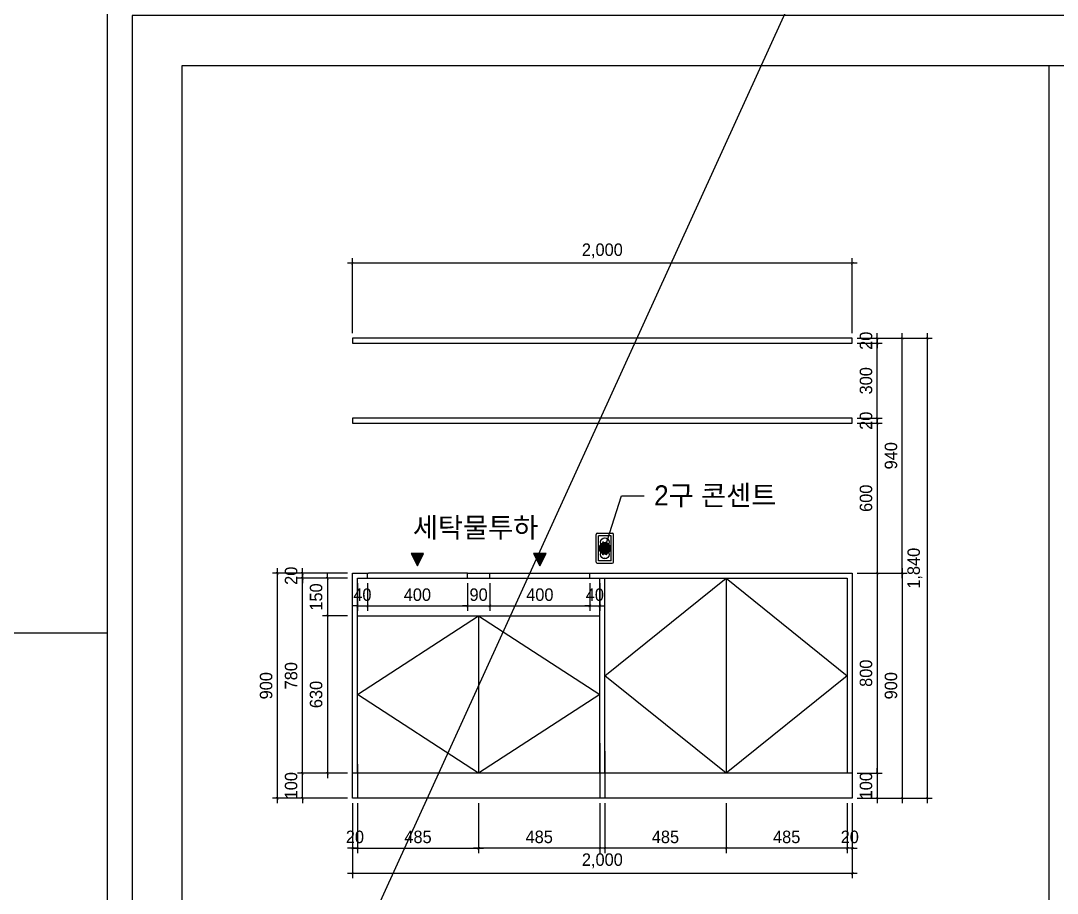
# Model space of a CAD drawing. Header units: inches. Extents: x 7740 to 83056, y -9304 to 75068.
# Drawn here: x 74110 to 78257, y 36204 to 39694 of the extents above; entities that cross this region are included whole.
import ezdxf
from ezdxf.enums import TextEntityAlignment as Align

# ---------------------------------------------------------------- set-up
doc = ezdxf.new("R2010")
doc.units = ezdxf.units.IN
doc.header["$LTSCALE"] = 50
doc.header["$MEASUREMENT"] = 0
doc.linetypes.add('ACAD_ISO04W100', pattern=[30, 24, -3, 0, -3])
for name, color, linetype in [('0-ELC TEXT', 7, 'Continuous'), ('0-SHEET', 7, 'Continuous'), ('01-CEN', 1, 'ACAD_ISO04W100'), ('06-FUR', 6, 'Continuous'), ('F-SYM', 7, 'Continuous'), ('FORM(YOURNAME)-11', 1, 'Continuous'), ('FU', 4, 'Continuous')]:
    doc.layers.add(name, color=color, linetype=linetype)
doc.styles.add('HY울릉도L', font='Dotum.ttf')
doc.styles.add('YOURNAME', font='HY울릉도M.TTF')
doc.styles.add('코레일둥고', font='Korail_Round_Gothic_Medium.ttf')
doc.dimstyles.new('20', dxfattribs={"dimscale": 20, "dimtxt": 2.5, "dimasz": 1, "dimexe": 1, "dimexo": 1, "dimgap": 1, "dimtad": 1, "dimdec": 0, "dimrnd": 0.05, "dimdsep": 46, "dimlunit": 6, "dimtxsty": 'HY울릉도L', "dimblk": 'ARCHTICK', "dimcen": 2.5, "dimdle": 1, "dimclrd": 133, "dimclre": 133, "dimclrt": 30, "dimadec": 0, "dimazin": 0, "dimtfac": 1, "dimtdec": 0, "dimtix": 1, "dimtmove": 2, "dimatfit": 3, "dimldrblk": 'ARCHTICK', "dimfxl": 0, "dimlwd": -1, "dimlwe": -1, "dimarcsym": 0})

# ---------------------------------------------------------------- blocks, each defined once
blk = doc.blocks.new('FORM-PLAN')
at = {"layer": 'Defpoints', "color": 158}
for points in [[(-71444, -2285), (10556, -2285), (10556, 55115), (-71444, 55115)], [(-69444, 53115), (-64, 53115), (-64, 1215), (-69444, 1215)]]:
    blk.add_lwpolyline(points, close=True, dxfattribs=at)
at = {"layer": 'Defpoints', "color": 1}
blk.add_lwpolyline([(11556, -5285), (11556, -3285), (13556, -3285)], dxfattribs=at)
at = {"layer": 'FORM(YOURNAME)-11', "color": 250}
blk.add_lwpolyline([(-72444, -3285), (11556, -3285), (11556, 56115), (-72444, 56115)], close=True, dxfattribs=at)
at = {"layer": 'FORM(YOURNAME)-11', "color": 3, "style": 'YOURNAME'}
for tag, height, p in [('1', 450, (9905, 18188)), ('2', 450, (9905, 17544)), ('3', 450, (9905, 16257)), ('4', 450, (9905, 14326)), ('5', 515, (9905, 12009)), ('6', 515, (9905, 9757)), ('7', 515, (9905, 7504)), ('8', 515, (9905, 5252)), ('9', 515, (9905, 2999)), ('10', 515, (5655, 811)), ('11', 515, (9905, 747)), ('12', 515, (5655, -1441)), ('13', 515, (9905, -1441))]:
    blk.add_attdef(tag, text='', height=height, dxfattribs=at).set_placement(p, align=Align.MIDDLE_RIGHT)
blk = doc.blocks.new('*U814')
at = {"layer": 'F-SYM', "xscale": 0.2500000000000001, "yscale": 0.2500000000000001, "zscale": 0.2500000000000001}
blk.add_blockref('FORM-PLAN', (71066.9, 38066.9), dxfattribs=at)
blk = doc.blocks.new('*U817')
at = {"layer": 'F-SYM', "xscale": 0.1, "yscale": 0.1, "zscale": 0.1}
blk.add_blockref('FORM-PLAN', (81700.2, 34204.2), dxfattribs=at)
blk = doc.blocks.new('_ARCHTICK')
at = {"color": 0, "linetype": 'ByBlock', "const_width": 0.075}
blk.add_lwpolyline([(-0.25, -0.25), (0.25, 0.25)], dxfattribs=at)
blk = doc.blocks.new('*D704')
at = {"layer": '06-FUR', "color": 133}
for p, q in [((77637.2, 37504), (77637.2, 36564)), ((77457.2, 37484), (77657.2, 37484)), ((77457.2, 36584), (77657.2, 36584))]:
    blk.add_line(p, q, dxfattribs=at)
at = {"layer": 'Defpoints', "color": 0}
for p in [(77437.2, 37484), (77437.2, 36584), (77637.2, 36584)]:
    blk.add_point(p, dxfattribs=at)
at = {"layer": '06-FUR', "color": 133, "xscale": 20, "yscale": 20, "zscale": 20}
for p, rotation in [((77637.2, 37484), 90), ((77637.2, 36584), 270)]:
    blk.add_blockref('_ARCHTICK', p, dxfattribs=dict(at, rotation=rotation))
at = {"layer": '06-FUR', "color": 30, "insert": (77592.2, 37034), "char_height": 50, "attachment_point": 5, "rotation": 90, "style": 'HY울릉도L'}
blk.add_mtext('900', dxfattribs=at)
blk = doc.blocks.new('*D705')
at = {"layer": '06-FUR', "color": 133}
for p, q in [((77457.2, 38424), (77657.2, 38424)), ((77637.2, 37464), (77637.2, 38444)), ((77457.2, 37484), (77657.2, 37484))]:
    blk.add_line(p, q, dxfattribs=at)
at = {"layer": 'Defpoints', "color": 0}
for p in [(77437.2, 38424), (77637.2, 38424), (77437.2, 37484)]:
    blk.add_point(p, dxfattribs=at)
at = {"layer": '06-FUR', "color": 133, "xscale": 20, "yscale": 20, "zscale": 20}
for p, rotation in [((77637.2, 38424), 90), ((77637.2, 37484), 270)]:
    blk.add_blockref('_ARCHTICK', p, dxfattribs=dict(at, rotation=rotation))
at = {"layer": '06-FUR', "color": 30, "insert": (77592.2, 37954), "char_height": 50, "attachment_point": 5, "rotation": 90, "style": 'HY울릉도L'}
blk.add_mtext('940', dxfattribs=at)
blk = doc.blocks.new('*D706')
at = {"layer": '06-FUR', "color": 133}
for p, q in [((77457.2, 38424), (77557.2, 38424)), ((77457.2, 38404), (77557.2, 38404)), ((77537.2, 38424), (77537.2, 38444)), ((77537.2, 38424), (77537.2, 38404)), ((77537.2, 38404), (77537.2, 38384))]:
    blk.add_line(p, q, dxfattribs=at)
at = {"layer": 'Defpoints', "color": 0}
for p in [(77437.2, 38424), (77437.2, 38404), (77537.2, 38404)]:
    blk.add_point(p, dxfattribs=at)
at = {"layer": '06-FUR', "color": 133, "xscale": 20, "yscale": 20, "zscale": 20}
for p, rotation in [((77537.2, 38424), 270), ((77537.2, 38404), 90)]:
    blk.add_blockref('_ARCHTICK', p, dxfattribs=dict(at, rotation=rotation))
at = {"layer": '06-FUR', "color": 30, "insert": (77492.2, 38414), "char_height": 50, "attachment_point": 5, "rotation": 90, "style": 'HY울릉도L'}
blk.add_mtext('20', dxfattribs=at)
blk = doc.blocks.new('*D707')
at = {"layer": '06-FUR', "color": 133}
for p, q in [((77457.2, 38404), (77557.2, 38404)), ((77537.2, 38084), (77537.2, 38424)), ((77457.2, 38104), (77557.2, 38104))]:
    blk.add_line(p, q, dxfattribs=at)
at = {"layer": 'Defpoints', "color": 0}
for p in [(77437.2, 38404), (77537.2, 38404), (77437.2, 38104)]:
    blk.add_point(p, dxfattribs=at)
at = {"layer": '06-FUR', "color": 133, "xscale": 20, "yscale": 20, "zscale": 20}
for p, rotation in [((77537.2, 38404), 90), ((77537.2, 38104), 270)]:
    blk.add_blockref('_ARCHTICK', p, dxfattribs=dict(at, rotation=rotation))
at = {"layer": '06-FUR', "color": 30, "insert": (77492.2, 38254), "char_height": 50, "attachment_point": 5, "rotation": 90, "style": 'HY울릉도L'}
blk.add_mtext('300', dxfattribs=at)
blk = doc.blocks.new('*D708')
at = {"layer": '06-FUR', "color": 133}
for p, q in [((77537.2, 38104), (77537.2, 38124)), ((77457.2, 38104), (77557.2, 38104)), ((77457.2, 38084), (77557.2, 38084)), ((77537.2, 38104), (77537.2, 38084)), ((77537.2, 38084), (77537.2, 38064))]:
    blk.add_line(p, q, dxfattribs=at)
at = {"layer": 'Defpoints', "color": 0}
for p in [(77437.2, 38104), (77437.2, 38084), (77537.2, 38084)]:
    blk.add_point(p, dxfattribs=at)
at = {"layer": '06-FUR', "color": 133, "xscale": 20, "yscale": 20, "zscale": 20}
for p, rotation in [((77537.2, 38104), 270), ((77537.2, 38084), 90)]:
    blk.add_blockref('_ARCHTICK', p, dxfattribs=dict(at, rotation=rotation))
at = {"layer": '06-FUR', "color": 30, "insert": (77492.2, 38094), "char_height": 50, "attachment_point": 5, "rotation": 90, "style": 'HY울릉도L'}
blk.add_mtext('20', dxfattribs=at)
blk = doc.blocks.new('*D709')
at = {"layer": '06-FUR', "color": 133}
for p, q in [((77457.2, 38084), (77557.2, 38084)), ((77537.2, 38104), (77537.2, 37464)), ((77457.2, 37484), (77557.2, 37484))]:
    blk.add_line(p, q, dxfattribs=at)
at = {"layer": 'Defpoints', "color": 0}
for p in [(77437.2, 38084), (77437.2, 37484), (77537.2, 37484)]:
    blk.add_point(p, dxfattribs=at)
at = {"layer": '06-FUR', "color": 133, "xscale": 20, "yscale": 20, "zscale": 20}
for p, rotation in [((77537.2, 38084), 90), ((77537.2, 37484), 270)]:
    blk.add_blockref('_ARCHTICK', p, dxfattribs=dict(at, rotation=rotation))
at = {"layer": '06-FUR', "color": 30, "insert": (77492.2, 37784), "char_height": 50, "attachment_point": 5, "rotation": 90, "style": 'HY울릉도L'}
blk.add_mtext('600', dxfattribs=at)
blk = doc.blocks.new('*D710')
at = {"layer": '06-FUR', "color": 133}
for p, q in [((77537.2, 37504), (77537.2, 36664)), ((77457.2, 37484), (77557.2, 37484)), ((77457.2, 36684), (77557.2, 36684))]:
    blk.add_line(p, q, dxfattribs=at)
at = {"layer": 'Defpoints', "color": 0}
for p in [(77437.2, 37484), (77437.2, 36684), (77537.2, 36684)]:
    blk.add_point(p, dxfattribs=at)
at = {"layer": '06-FUR', "color": 133, "xscale": 20, "yscale": 20, "zscale": 20}
for p, rotation in [((77537.2, 37484), 90), ((77537.2, 36684), 270)]:
    blk.add_blockref('_ARCHTICK', p, dxfattribs=dict(at, rotation=rotation))
at = {"layer": '06-FUR', "color": 30, "insert": (77492.2, 37084), "char_height": 50, "attachment_point": 5, "rotation": 90, "style": 'HY울릉도L'}
blk.add_mtext('800', dxfattribs=at)
blk = doc.blocks.new('*D711')
at = {"layer": '06-FUR', "color": 133}
for p, q in [((77537.2, 36684), (77537.2, 36704)), ((77457.2, 36684), (77557.2, 36684)), ((77537.2, 36684), (77537.2, 36584)), ((77457.2, 36584), (77557.2, 36584)), ((77537.2, 36584), (77537.2, 36564))]:
    blk.add_line(p, q, dxfattribs=at)
at = {"layer": 'Defpoints', "color": 0}
for p in [(77437.2, 36684), (77437.2, 36584), (77537.2, 36584)]:
    blk.add_point(p, dxfattribs=at)
at = {"layer": '06-FUR', "color": 133, "xscale": 20, "yscale": 20, "zscale": 20}
for p, rotation in [((77537.2, 36684), 270), ((77537.2, 36584), 90)]:
    blk.add_blockref('_ARCHTICK', p, dxfattribs=dict(at, rotation=rotation))
at = {"layer": '06-FUR', "color": 30, "insert": (77492.2, 36634), "char_height": 50, "attachment_point": 5, "rotation": 90, "style": 'HY울릉도L'}
blk.add_mtext('100', dxfattribs=at)
blk = doc.blocks.new('*D712')
at = {"layer": '06-FUR', "color": 133}
for p, q in [((77457.2, 38424), (77757.2, 38424)), ((77737.2, 38444), (77737.2, 36564)), ((77457.2, 36584), (77757.2, 36584))]:
    blk.add_line(p, q, dxfattribs=at)
at = {"layer": 'Defpoints', "color": 0}
for p in [(77437.2, 38424), (77437.2, 36584), (77737.2, 36584)]:
    blk.add_point(p, dxfattribs=at)
at = {"layer": '06-FUR', "color": 133, "xscale": 20, "yscale": 20, "zscale": 20}
for p, rotation in [((77737.2, 38424), 90), ((77737.2, 36584), 270)]:
    blk.add_blockref('_ARCHTICK', p, dxfattribs=dict(at, rotation=rotation))
at = {"layer": '06-FUR', "color": 30, "insert": (77687.4, 37504), "char_height": 50, "attachment_point": 5, "rotation": 90, "style": 'HY울릉도L'}
blk.add_mtext('1,840', dxfattribs=at)
blk = doc.blocks.new('*D713')
at = {"layer": '06-FUR', "color": 133}
for p, q in [((75437.2, 38444), (75437.2, 38744)), ((77437.2, 38444), (77437.2, 38744)), ((77457.2, 38724), (75417.2, 38724))]:
    blk.add_line(p, q, dxfattribs=at)
at = {"layer": 'Defpoints', "color": 0}
for p in [(75437.2, 38724), (75437.2, 38424), (77437.2, 38424)]:
    blk.add_point(p, dxfattribs=at)
at = {"layer": '06-FUR', "color": 133, "xscale": 20, "yscale": 20, "zscale": 20, "rotation": 180}
blk.add_blockref('_ARCHTICK', (75437.2, 38724), dxfattribs=at)
at = {"layer": '06-FUR', "color": 133, "xscale": 20, "yscale": 20, "zscale": 20}
blk.add_blockref('_ARCHTICK', (77437.2, 38724), dxfattribs=at)
at = {"layer": '06-FUR', "color": 30, "insert": (76437.2, 38773.8), "char_height": 50, "attachment_point": 5, "style": 'HY울릉도L'}
blk.add_mtext('2,000', dxfattribs=at)
blk = doc.blocks.new('*D714')
at = {"layer": '06-FUR', "color": 133}
for p, q in [((75437.2, 36564), (75437.2, 36264)), ((77437.2, 36564), (77437.2, 36264)), ((75417.2, 36284), (77457.2, 36284))]:
    blk.add_line(p, q, dxfattribs=at)
at = {"layer": 'Defpoints', "color": 0}
for p in [(75437.2, 36584), (77437.2, 36584), (77437.2, 36284)]:
    blk.add_point(p, dxfattribs=at)
at = {"layer": '06-FUR', "color": 133, "xscale": 20, "yscale": 20, "zscale": 20, "rotation": 180}
blk.add_blockref('_ARCHTICK', (75437.2, 36284), dxfattribs=at)
at = {"layer": '06-FUR', "color": 133, "xscale": 20, "yscale": 20, "zscale": 20}
blk.add_blockref('_ARCHTICK', (77437.2, 36284), dxfattribs=at)
at = {"layer": '06-FUR', "color": 30, "insert": (76437.2, 36333.8), "char_height": 50, "attachment_point": 5, "style": 'HY울릉도L'}
blk.add_mtext('2,000', dxfattribs=at)
blk = doc.blocks.new('*D715')
at = {"layer": '06-FUR', "color": 133}
for p, q in [((77417.2, 36564), (77417.2, 36364)), ((77437.2, 36564), (77437.2, 36364)), ((77417.2, 36384), (77397.2, 36384)), ((77437.2, 36384), (77417.2, 36384)), ((77437.2, 36384), (77457.2, 36384))]:
    blk.add_line(p, q, dxfattribs=at)
at = {"layer": 'Defpoints', "color": 0}
for p in [(77417.2, 36584), (77437.2, 36584), (77417.2, 36384)]:
    blk.add_point(p, dxfattribs=at)
at = {"layer": '06-FUR', "color": 133, "xscale": 20, "yscale": 20, "zscale": 20}
blk.add_blockref('_ARCHTICK', (77417.2, 36384), dxfattribs=at)
at = {"layer": '06-FUR', "color": 133, "xscale": 20, "yscale": 20, "zscale": 20, "rotation": 180}
blk.add_blockref('_ARCHTICK', (77437.2, 36384), dxfattribs=at)
at = {"layer": '06-FUR', "color": 30, "insert": (77427.2, 36429), "char_height": 50, "attachment_point": 5, "style": 'HY울릉도L'}
blk.add_mtext('20', dxfattribs=at)
blk = doc.blocks.new('*D716')
at = {"layer": '06-FUR', "color": 133}
for p, q in [((76932.2, 36564), (76932.2, 36364)), ((77417.2, 36564), (77417.2, 36364)), ((77437.2, 36384), (76912.2, 36384))]:
    blk.add_line(p, q, dxfattribs=at)
at = {"layer": 'Defpoints', "color": 0}
for p in [(76932.2, 36584), (77417.2, 36584), (76932.2, 36384)]:
    blk.add_point(p, dxfattribs=at)
at = {"layer": '06-FUR', "color": 133, "xscale": 20, "yscale": 20, "zscale": 20, "rotation": 180}
blk.add_blockref('_ARCHTICK', (76932.2, 36384), dxfattribs=at)
at = {"layer": '06-FUR', "color": 133, "xscale": 20, "yscale": 20, "zscale": 20}
blk.add_blockref('_ARCHTICK', (77417.2, 36384), dxfattribs=at)
at = {"layer": '06-FUR', "color": 30, "insert": (77174.7, 36429), "char_height": 50, "attachment_point": 5, "style": 'HY울릉도L'}
blk.add_mtext('485', dxfattribs=at)
blk = doc.blocks.new('*D717')
at = {"layer": '06-FUR', "color": 133}
for p, q in [((76447.2, 36564), (76447.2, 36364)), ((76932.2, 36564), (76932.2, 36364)), ((76952.2, 36384), (76427.2, 36384))]:
    blk.add_line(p, q, dxfattribs=at)
at = {"layer": 'Defpoints', "color": 0}
for p in [(76447.2, 36584), (76932.2, 36584), (76447.2, 36384)]:
    blk.add_point(p, dxfattribs=at)
at = {"layer": '06-FUR', "color": 133, "xscale": 20, "yscale": 20, "zscale": 20, "rotation": 180}
blk.add_blockref('_ARCHTICK', (76447.2, 36384), dxfattribs=at)
at = {"layer": '06-FUR', "color": 133, "xscale": 20, "yscale": 20, "zscale": 20}
blk.add_blockref('_ARCHTICK', (76932.2, 36384), dxfattribs=at)
at = {"layer": '06-FUR', "color": 30, "insert": (76689.7, 36429), "char_height": 50, "attachment_point": 5, "style": 'HY울릉도L'}
blk.add_mtext('485', dxfattribs=at)
blk = doc.blocks.new('*D718')
at = {"layer": '06-FUR', "color": 133}
for p, q in [((75942.2, 36564), (75942.2, 36364)), ((76427.2, 36564), (76427.2, 36364)), ((76447.2, 36384), (75922.2, 36384))]:
    blk.add_line(p, q, dxfattribs=at)
at = {"layer": 'Defpoints', "color": 0}
for p in [(75942.2, 36584), (76427.2, 36584), (75942.2, 36384)]:
    blk.add_point(p, dxfattribs=at)
at = {"layer": '06-FUR', "color": 133, "xscale": 20, "yscale": 20, "zscale": 20, "rotation": 180}
blk.add_blockref('_ARCHTICK', (75942.2, 36384), dxfattribs=at)
at = {"layer": '06-FUR', "color": 133, "xscale": 20, "yscale": 20, "zscale": 20}
blk.add_blockref('_ARCHTICK', (76427.2, 36384), dxfattribs=at)
at = {"layer": '06-FUR', "color": 30, "insert": (76184.7, 36429), "char_height": 50, "attachment_point": 5, "style": 'HY울릉도L'}
blk.add_mtext('485', dxfattribs=at)
blk = doc.blocks.new('*D719')
at = {"layer": '06-FUR', "color": 133}
for p, q in [((75437.2, 36564), (75437.2, 36364)), ((75457.2, 36564), (75457.2, 36364)), ((75437.2, 36384), (75417.2, 36384)), ((75457.2, 36384), (75437.2, 36384)), ((75457.2, 36384), (75477.2, 36384))]:
    blk.add_line(p, q, dxfattribs=at)
at = {"layer": 'Defpoints', "color": 0}
for p in [(75437.2, 36584), (75457.2, 36584), (75437.2, 36384)]:
    blk.add_point(p, dxfattribs=at)
at = {"layer": '06-FUR', "color": 133, "xscale": 20, "yscale": 20, "zscale": 20}
blk.add_blockref('_ARCHTICK', (75437.2, 36384), dxfattribs=at)
at = {"layer": '06-FUR', "color": 133, "xscale": 20, "yscale": 20, "zscale": 20, "rotation": 180}
blk.add_blockref('_ARCHTICK', (75457.2, 36384), dxfattribs=at)
at = {"layer": '06-FUR', "color": 30, "insert": (75447.2, 36429), "char_height": 50, "attachment_point": 5, "style": 'HY울릉도L'}
blk.add_mtext('20', dxfattribs=at)
blk = doc.blocks.new('*D720')
at = {"layer": '06-FUR', "color": 133}
for p, q in [((75457.2, 36564), (75457.2, 36364)), ((75942.2, 36564), (75942.2, 36364)), ((75437.2, 36384), (75962.2, 36384))]:
    blk.add_line(p, q, dxfattribs=at)
at = {"layer": 'Defpoints', "color": 0}
for p in [(75457.2, 36584), (75942.2, 36584), (75942.2, 36384)]:
    blk.add_point(p, dxfattribs=at)
at = {"layer": '06-FUR', "color": 133, "xscale": 20, "yscale": 20, "zscale": 20, "rotation": 180}
blk.add_blockref('_ARCHTICK', (75457.2, 36384), dxfattribs=at)
at = {"layer": '06-FUR', "color": 133, "xscale": 20, "yscale": 20, "zscale": 20}
blk.add_blockref('_ARCHTICK', (75942.2, 36384), dxfattribs=at)
at = {"layer": '06-FUR', "color": 30, "insert": (75699.7, 36429), "char_height": 50, "attachment_point": 5, "style": 'HY울릉도L'}
blk.add_mtext('485', dxfattribs=at)
blk = doc.blocks.new('*D721')
at = {"layer": '06-FUR', "color": 133}
for p, q in [((75457.2, 37444), (75457.2, 37333)), ((75497.2, 37444), (75497.2, 37333)), ((75457.2, 37353), (75437.2, 37353)), ((75457.2, 37353), (75497.2, 37353)), ((75497.2, 37353), (75517.2, 37353))]:
    blk.add_line(p, q, dxfattribs=at)
at = {"layer": 'Defpoints', "color": 0}
for p in [(75457.2, 37464), (75497.2, 37464), (75497.2, 37353)]:
    blk.add_point(p, dxfattribs=at)
at = {"layer": '06-FUR', "color": 133, "xscale": 20, "yscale": 20, "zscale": 20}
blk.add_blockref('_ARCHTICK', (75457.2, 37353), dxfattribs=at)
at = {"layer": '06-FUR', "color": 133, "xscale": 20, "yscale": 20, "zscale": 20, "rotation": 180}
blk.add_blockref('_ARCHTICK', (75497.2, 37353), dxfattribs=at)
at = {"layer": '06-FUR', "color": 30, "insert": (75477.2, 37398), "char_height": 50, "attachment_point": 5, "style": 'HY울릉도L'}
blk.add_mtext('40', dxfattribs=at)
blk = doc.blocks.new('*D722')
at = {"layer": '06-FUR', "color": 133}
for p, q in [((75497.2, 37444), (75497.2, 37333)), ((75897.2, 37444), (75897.2, 37333)), ((75477.2, 37353), (75917.2, 37353))]:
    blk.add_line(p, q, dxfattribs=at)
at = {"layer": 'Defpoints', "color": 0}
for p in [(75497.2, 37464), (75897.2, 37464), (75897.2, 37353)]:
    blk.add_point(p, dxfattribs=at)
at = {"layer": '06-FUR', "color": 133, "xscale": 20, "yscale": 20, "zscale": 20, "rotation": 180}
blk.add_blockref('_ARCHTICK', (75497.2, 37353), dxfattribs=at)
at = {"layer": '06-FUR', "color": 133, "xscale": 20, "yscale": 20, "zscale": 20}
blk.add_blockref('_ARCHTICK', (75897.2, 37353), dxfattribs=at)
at = {"layer": '06-FUR', "color": 30, "insert": (75697.2, 37398), "char_height": 50, "attachment_point": 5, "style": 'HY울릉도L'}
blk.add_mtext('400', dxfattribs=at)
blk = doc.blocks.new('*D723')
at = {"layer": '06-FUR', "color": 133}
for p, q in [((75897.2, 37444), (75897.2, 37333)), ((75987.2, 37444), (75987.2, 37333)), ((75897.2, 37353), (75877.2, 37353)), ((75897.2, 37353), (75987.2, 37353)), ((75987.2, 37353), (76007.2, 37353))]:
    blk.add_line(p, q, dxfattribs=at)
at = {"layer": 'Defpoints', "color": 0}
for p in [(75897.2, 37464), (75987.2, 37464), (75987.2, 37353)]:
    blk.add_point(p, dxfattribs=at)
at = {"layer": '06-FUR', "color": 133, "xscale": 20, "yscale": 20, "zscale": 20}
blk.add_blockref('_ARCHTICK', (75897.2, 37353), dxfattribs=at)
at = {"layer": '06-FUR', "color": 133, "xscale": 20, "yscale": 20, "zscale": 20, "rotation": 180}
blk.add_blockref('_ARCHTICK', (75987.2, 37353), dxfattribs=at)
at = {"layer": '06-FUR', "color": 30, "insert": (75942.2, 37398), "char_height": 50, "attachment_point": 5, "style": 'HY울릉도L'}
blk.add_mtext('90', dxfattribs=at)
blk = doc.blocks.new('*D724')
at = {"layer": '06-FUR', "color": 133}
for p, q in [((75987.2, 37444), (75987.2, 37333)), ((76387.2, 37444), (76387.2, 37333)), ((75967.2, 37353), (76407.2, 37353))]:
    blk.add_line(p, q, dxfattribs=at)
at = {"layer": 'Defpoints', "color": 0}
for p in [(75987.2, 37464), (76387.2, 37464), (76387.2, 37353)]:
    blk.add_point(p, dxfattribs=at)
at = {"layer": '06-FUR', "color": 133, "xscale": 20, "yscale": 20, "zscale": 20, "rotation": 180}
blk.add_blockref('_ARCHTICK', (75987.2, 37353), dxfattribs=at)
at = {"layer": '06-FUR', "color": 133, "xscale": 20, "yscale": 20, "zscale": 20}
blk.add_blockref('_ARCHTICK', (76387.2, 37353), dxfattribs=at)
at = {"layer": '06-FUR', "color": 30, "insert": (76187.2, 37398), "char_height": 50, "attachment_point": 5, "style": 'HY울릉도L'}
blk.add_mtext('400', dxfattribs=at)
blk = doc.blocks.new('*D725')
at = {"layer": '06-FUR', "color": 133}
for p, q in [((76387.2, 37444), (76387.2, 37333)), ((76427.2, 37444), (76427.2, 37333)), ((76387.2, 37353), (76367.2, 37353)), ((76387.2, 37353), (76427.2, 37353)), ((76427.2, 37353), (76447.2, 37353))]:
    blk.add_line(p, q, dxfattribs=at)
at = {"layer": 'Defpoints', "color": 0}
for p in [(76387.2, 37464), (76427.2, 37464), (76427.2, 37353)]:
    blk.add_point(p, dxfattribs=at)
at = {"layer": '06-FUR', "color": 133, "xscale": 20, "yscale": 20, "zscale": 20}
blk.add_blockref('_ARCHTICK', (76387.2, 37353), dxfattribs=at)
at = {"layer": '06-FUR', "color": 133, "xscale": 20, "yscale": 20, "zscale": 20, "rotation": 180}
blk.add_blockref('_ARCHTICK', (76427.2, 37353), dxfattribs=at)
at = {"layer": '06-FUR', "color": 30, "insert": (76407.2, 37398), "char_height": 50, "attachment_point": 5, "style": 'HY울릉도L'}
blk.add_mtext('40', dxfattribs=at)
blk = doc.blocks.new('*D726')
at = {"layer": '06-FUR', "color": 133}
for p, q in [((75137.2, 36564), (75137.2, 37504)), ((75417.2, 37484), (75117.2, 37484)), ((75417.2, 36584), (75117.2, 36584))]:
    blk.add_line(p, q, dxfattribs=at)
at = {"layer": 'Defpoints', "color": 0}
for p in [(75137.2, 37484), (75437.2, 37484), (75437.2, 36584)]:
    blk.add_point(p, dxfattribs=at)
at = {"layer": '06-FUR', "color": 133, "xscale": 20, "yscale": 20, "zscale": 20}
for p, rotation in [((75137.2, 37484), 90), ((75137.2, 36584), 270)]:
    blk.add_blockref('_ARCHTICK', p, dxfattribs=dict(at, rotation=rotation))
at = {"layer": '06-FUR', "color": 30, "insert": (75092.2, 37034), "char_height": 50, "attachment_point": 5, "rotation": 90, "style": 'HY울릉도L'}
blk.add_mtext('900', dxfattribs=at)
blk = doc.blocks.new('*D727')
at = {"layer": '06-FUR', "color": 133}
for p, q in [((75237.2, 36684), (75237.2, 36704)), ((75417.2, 36684), (75217.2, 36684)), ((75237.2, 36584), (75237.2, 36684)), ((75417.2, 36584), (75217.2, 36584)), ((75237.2, 36584), (75237.2, 36564))]:
    blk.add_line(p, q, dxfattribs=at)
at = {"layer": 'Defpoints', "color": 0}
for p in [(75237.2, 36684), (75437.2, 36684), (75437.2, 36584)]:
    blk.add_point(p, dxfattribs=at)
at = {"layer": '06-FUR', "color": 133, "xscale": 20, "yscale": 20, "zscale": 20}
for p, rotation in [((75237.2, 36684), 270), ((75237.2, 36584), 90)]:
    blk.add_blockref('_ARCHTICK', p, dxfattribs=dict(at, rotation=rotation))
at = {"layer": '06-FUR', "color": 30, "insert": (75192.2, 36634), "char_height": 50, "attachment_point": 5, "rotation": 90, "style": 'HY울릉도L'}
blk.add_mtext('100', dxfattribs=at)
blk = doc.blocks.new('*D728')
at = {"layer": '06-FUR', "color": 133}
for p, q in [((75417.2, 37464), (75217.2, 37464)), ((75237.2, 36664), (75237.2, 37484)), ((75417.2, 36684), (75217.2, 36684))]:
    blk.add_line(p, q, dxfattribs=at)
at = {"layer": 'Defpoints', "color": 0}
for p in [(75237.2, 37464), (75437.2, 37464), (75437.2, 36684)]:
    blk.add_point(p, dxfattribs=at)
at = {"layer": '06-FUR', "color": 133, "xscale": 20, "yscale": 20, "zscale": 20}
for p, rotation in [((75237.2, 37464), 90), ((75237.2, 36684), 270)]:
    blk.add_blockref('_ARCHTICK', p, dxfattribs=dict(at, rotation=rotation))
at = {"layer": '06-FUR', "color": 30, "insert": (75192.2, 37074), "char_height": 50, "attachment_point": 5, "rotation": 90, "style": 'HY울릉도L'}
blk.add_mtext('780', dxfattribs=at)
blk = doc.blocks.new('*D729')
at = {"layer": '06-FUR', "color": 133}
for p, q in [((75237.2, 37484), (75237.2, 37504)), ((75417.2, 37484), (75217.2, 37484)), ((75417.2, 37464), (75217.2, 37464)), ((75237.2, 37484), (75237.2, 37464)), ((75237.2, 37464), (75237.2, 37444))]:
    blk.add_line(p, q, dxfattribs=at)
at = {"layer": 'Defpoints', "color": 0}
for p in [(75237.2, 37464), (75437.2, 37484), (75437.2, 37464)]:
    blk.add_point(p, dxfattribs=at)
at = {"layer": '06-FUR', "color": 133, "xscale": 20, "yscale": 20, "zscale": 20}
for p, rotation in [((75237.2, 37484), 270), ((75237.2, 37464), 90)]:
    blk.add_blockref('_ARCHTICK', p, dxfattribs=dict(at, rotation=rotation))
at = {"layer": '06-FUR', "color": 30, "insert": (75192.2, 37474), "char_height": 50, "attachment_point": 5, "rotation": 90, "style": 'HY울릉도L'}
blk.add_mtext('20', dxfattribs=at)
blk = doc.blocks.new('*D730')
at = {"layer": '06-FUR', "color": 133}
for p, q in [((75417.2, 37464), (75317.2, 37464)), ((75337.2, 37464), (75337.2, 37484)), ((75337.2, 37464), (75337.2, 37314)), ((75417.2, 37314), (75317.2, 37314)), ((75337.2, 37314), (75337.2, 37294))]:
    blk.add_line(p, q, dxfattribs=at)
at = {"layer": 'Defpoints', "color": 0}
for p in [(75437.2, 37464), (75337.2, 37314), (75437.2, 37314)]:
    blk.add_point(p, dxfattribs=at)
at = {"layer": '06-FUR', "color": 133, "xscale": 20, "yscale": 20, "zscale": 20}
for p, rotation in [((75337.2, 37464), 270), ((75337.2, 37314), 90)]:
    blk.add_blockref('_ARCHTICK', p, dxfattribs=dict(at, rotation=rotation))
at = {"layer": '06-FUR', "color": 30, "insert": (75292.2, 37389), "char_height": 50, "attachment_point": 5, "rotation": 90, "style": 'HY울릉도L'}
blk.add_mtext('150', dxfattribs=at)
blk = doc.blocks.new('*D731')
at = {"layer": '06-FUR', "color": 133}
for p, q in [((75337.2, 37334), (75337.2, 36664)), ((75417.2, 37314), (75317.2, 37314)), ((75417.2, 36684), (75317.2, 36684))]:
    blk.add_line(p, q, dxfattribs=at)
at = {"layer": 'Defpoints', "color": 0}
for p in [(75437.2, 37314), (75337.2, 36684), (75437.2, 36684)]:
    blk.add_point(p, dxfattribs=at)
at = {"layer": '06-FUR', "color": 133, "xscale": 20, "yscale": 20, "zscale": 20}
for p, rotation in [((75337.2, 37314), 90), ((75337.2, 36684), 270)]:
    blk.add_blockref('_ARCHTICK', p, dxfattribs=dict(at, rotation=rotation))
at = {"layer": '06-FUR', "color": 30, "insert": (75292.2, 36999), "char_height": 50, "attachment_point": 5, "rotation": 90, "style": 'HY울릉도L'}
blk.add_mtext('630', dxfattribs=at)
blk = doc.blocks.new('A$C0A3709C6')
at = {"layer": 'FU'}
for p, q in [((0, 5), (0, 115)), ((5, 120), (65, 120)), ((10, 10), (10, 110)), ((60, 110), (10, 110)), ((34.1, 100), (34.1, 102)), ((36.1, 100), (34.1, 100)), ((36.1, 100), (36.1, 102)), ((60, 10), (60, 110)), ((60, 10), (60, 110)), ((70, 5), (70, 115)), ((34.1, 70), (34.1, 68)), ((36.1, 70), (34.1, 70)), ((34.1, 50), (34.1, 52)), ((36.1, 50), (34.1, 50)), ((36.1, 70), (36.1, 68)), ((36.1, 50), (36.1, 52)), ((60, 10), (10, 10)), ((34.1, 20), (34.1, 18)), ((36.1, 20), (34.1, 20)), ((36.1, 20), (36.1, 18)), ((5, 0), (65, 0))]:
    blk.add_line(p, q, dxfattribs=at)
for centre, radius in [((35, 85), 17), ((28.5, 85), 1.03), ((41.5, 85), 1.03), ((35, 35), 17), ((28.5, 35), 1.03), ((41.5, 35), 1.03)]:
    blk.add_circle(centre, radius, dxfattribs=at)
for centre, start, end in [((5, 115), 90, 180), ((65, 115), 0, 90), ((5, 5), 180, 270), ((65, 5), 270, 0)]:
    blk.add_arc(centre, 5, start, end, dxfattribs=at)

msp = doc.modelspace()

# ---------------------------------------------------------------- hatches: boundary and pattern name
at = {"layer": '01-CEN'}
h = msp.add_hatch(color=256, dxfattribs=at)
h.dxf.hatch_style = 1
h.paths.add_polyline_path([(75672.2, 37563.1), (75697.2, 37513.1), (75722.2, 37563.1)])
h = msp.add_hatch(color=256, dxfattribs=at)
h.dxf.hatch_style = 1
h.paths.add_polyline_path([(76162.2, 37563.1), (76187.2, 37513.1), (76212.2, 37563.1)])

# ---------------------------------------------------------------- linework, layer by layer
at = {"layer": '0-ELC TEXT'}
msp.add_lwpolyline([(76446.9, 37583.9), (76513.6, 37794.2), (76603.9, 37794.2)], dxfattribs=at)
at = {"layer": '0-ELC TEXT', "const_width": 25}
msp.add_lwpolyline([(76434.7, 37583.9, 1), (76459.7, 37583.9, 1)], format="xyb", close=True, dxfattribs=at)
at = {"layer": '0-SHEET'}
msp.add_line((78224.8, 34325.7), (78224.8, 39515.7), dxfattribs=at)
at = {"layer": '01-CEN'}
for points in [[(75672.2, 37563.1), (75697.2, 37513.1), (75722.2, 37563.1), (75672.2, 37563.1)], [(76162.2, 37563.1), (76187.2, 37513.1), (76212.2, 37563.1), (76162.2, 37563.1)]]:
    msp.add_lwpolyline(points, dxfattribs=at)
at = {"layer": '06-FUR'}
for p, q in [((82855.8, 52195.7), (74555.8, 33995.7)), ((75457.2, 37464), (77417.2, 37464)), ((75457.2, 36684), (75457.2, 37464)), ((75497.2, 37464), (75497.2, 37484)), ((75897.2, 37464), (75897.2, 37484)), ((75987.2, 37464), (75987.2, 37484)), ((76387.2, 37464), (76387.2, 37484)), ((76427.2, 36684), (76427.2, 37464)), ((76447.2, 36684), (76447.2, 37464)), ((76932.2, 37464), (76932.2, 36684)), ((77417.2, 37464), (77417.2, 36684)), ((75457.2, 37314), (76427.2, 37314)), ((75942.2, 37314), (75942.2, 36684)), ((76427.2, 36803.6), (76427.2, 36584)), ((76447.2, 36772.1), (76447.2, 36584)), ((75457.2, 36719.7), (75457.2, 36584)), ((77437.2, 36684), (75437.2, 36684))]:
    msp.add_line(p, q, dxfattribs=at)
at = {"layer": '06-FUR', "color": 1}
for p, q in [((75897.2, 37484), (75502.2, 37484)), ((75987.2, 37484), (76387.2, 37484))]:
    msp.add_line(p, q, dxfattribs=at)
at = {"layer": '06-FUR'}
for points in [[(75437.2, 38404), (77437.2, 38404), (77437.2, 38424), (75437.2, 38424), (75437.2, 38404)], [(75437.2, 38084), (77437.2, 38084), (77437.2, 38104), (75437.2, 38104), (75437.2, 38084)], [(76387.2, 37484), (77437.2, 37484), (77437.2, 36584), (75437.2, 36584), (75437.2, 37484), (75502.2, 37484)], [(75897.2, 37484), (75987.2, 37484)]]:
    msp.add_lwpolyline(points, dxfattribs=at)
at = {"layer": '06-FUR', "color": 1}
for points in [[(76932.2, 36684), (76447.2, 37074), (76932.2, 37464), (77417.2, 37074), (76932.2, 36684)], [(75942.2, 36684), (75457.2, 36999), (75942.2, 37314), (76427.2, 36999), (75942.2, 36684)]]:
    msp.add_lwpolyline(points, dxfattribs=at)

# ---------------------------------------------------------------- block references
at = {"layer": '06-FUR'}
for name in ['*U814', '*U817']:
    msp.add_blockref(name, (0, 0), dxfattribs=at)
at = {"layer": 'FU'}
msp.add_blockref('A$C0A3709C6', (76411.9, 37524), dxfattribs=at)

# ---------------------------------------------------------------- texts
at = {"layer": '0-ELC TEXT', "style": '코레일둥고'}
for s, p in [('2구 콘센트', (76644.4, 37755.7)), ('세탁물투하', (75679.2, 37627))]:
    msp.add_text(s, height=80, dxfattribs=at).set_placement(p)

# ---------------------------------------------------------------- dimensions: what is measured, and where the dimension line sits
at = {"layer": '06-FUR'}
for base, p1, p2, picture, middle in [((75437.2, 38724), (77437.2, 38424), (75437.2, 38424), '*D713', (76437.2, 38773.8)), ((75497.2, 37353), (75457.2, 37464), (75497.2, 37464), '*D721', (75477.2, 37398)), ((75897.2, 37353), (75497.2, 37464), (75897.2, 37464), '*D722', (75697.2, 37398)), ((75987.2, 37353), (75897.2, 37464), (75987.2, 37464), '*D723', (75942.2, 37398)), ((76387.2, 37353), (75987.2, 37464), (76387.2, 37464), '*D724', (76187.2, 37398)), ((76427.2, 37353), (76387.2, 37464), (76427.2, 37464), '*D725', (76407.2, 37398)), ((75437.2, 36384), (75457.2, 36584), (75437.2, 36584), '*D719', (75447.2, 36429)), ((77437.2, 36284), (75437.2, 36584), (77437.2, 36584), '*D714', (76437.2, 36333.8)), ((75942.2, 36384), (75457.2, 36584), (75942.2, 36584), '*D720', (75699.7, 36429)), ((75942.2, 36384), (76427.2, 36584), (75942.2, 36584), '*D718', (76184.7, 36429)), ((76447.2, 36384), (76932.2, 36584), (76447.2, 36584), '*D717', (76689.7, 36429)), ((76932.2, 36384), (77417.2, 36584), (76932.2, 36584), '*D716', (77174.7, 36429)), ((77417.2, 36384), (77437.2, 36584), (77417.2, 36584), '*D715', (77427.2, 36429))]:
    dim = msp.add_linear_dim(base=base, p1=p1, p2=p2, dimstyle='20', dxfattribs=at)
    dim.commit()
    dim.dimension.update_dxf_attribs({"geometry": picture, "text_midpoint": middle})
for base, p1, p2, picture, middle in [((77537.2, 38404), (77437.2, 38424), (77437.2, 38404), '*D706', (77492.2, 38414)), ((77637.2, 38424), (77437.2, 37484), (77437.2, 38424), '*D705', (77592.2, 37954)), ((77737.2, 36584), (77437.2, 38424), (77437.2, 36584), '*D712', (77687.4, 37504)), ((77537.2, 38404), (77437.2, 38104), (77437.2, 38404), '*D707', (77492.2, 38254)), ((77537.2, 38084), (77437.2, 38104), (77437.2, 38084), '*D708', (77492.2, 38094)), ((77537.2, 37484), (77437.2, 38084), (77437.2, 37484), '*D709', (77492.2, 37784)), ((75137.2, 37484), (75437.2, 36584), (75437.2, 37484), '*D726', (75092.2, 37034)), ((75237.2, 37464), (75437.2, 37484), (75437.2, 37464), '*D729', (75192.2, 37474)), ((77637.2, 36584), (77437.2, 37484), (77437.2, 36584), '*D704', (77592.2, 37034)), ((77537.2, 36684), (77437.2, 37484), (77437.2, 36684), '*D710', (77492.2, 37084)), ((75237.2, 37464), (75437.2, 36684), (75437.2, 37464), '*D728', (75192.2, 37074)), ((75337.2, 37314), (75437.2, 37464), (75437.2, 37314), '*D730', (75292.2, 37389)), ((75337.2, 36684), (75437.2, 37314), (75437.2, 36684), '*D731', (75292.2, 36999)), ((75237.2, 36684), (75437.2, 36584), (75437.2, 36684), '*D727', (75192.2, 36634)), ((77537.2, 36584), (77437.2, 36684), (77437.2, 36584), '*D711', (77492.2, 36634))]:
    dim = msp.add_linear_dim(base=base, p1=p1, p2=p2, angle=90, dimstyle='20', dxfattribs=at)
    dim.commit()
    dim.dimension.update_dxf_attribs({"geometry": picture, "text_midpoint": middle})

doc.saveas('drawing.dxf')
